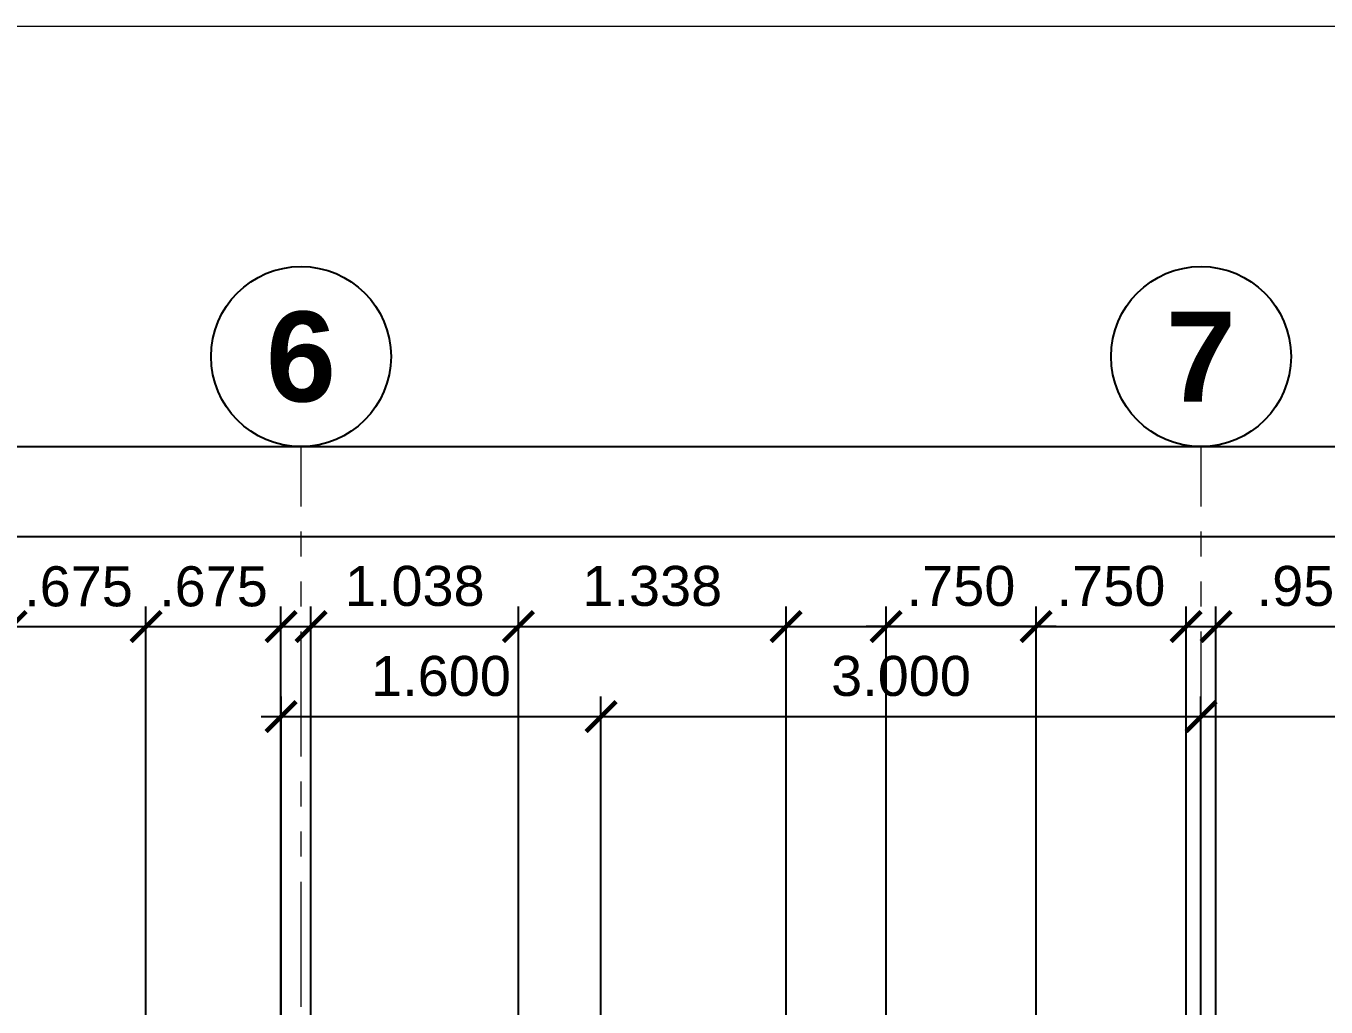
# Model space of a CAD drawing. Header units: metres. Extents: x -12400 to 1, y 0 to 106422.
# Drawn here: x -12147.33 to -12140.83, y 106357.14 to 106362.04 of the extents above; entities that cross this region are included whole.
import ezdxf
from ezdxf.enums import TextEntityAlignment as Align

# ---------------------------------------------------------------- set-up
doc = ezdxf.new("R2010")
doc.units = ezdxf.units.M
doc.header["$PDMODE"] = 35
doc.linetypes.add('CENTER', pattern=[2, 1.25, -0.25, 0.25, -0.25])
doc.linetypes.add('PHANTOM2', pattern=[1.25, 0.625, -0.125, 0.125, -0.125, 0.125, -0.125])
for name, color, linetype, lineweight in [('A-DIM-100', 8, 'Continuous', 0), ('DIM 001', 251, 'Continuous', 13), ('TBLOCK-BORDER-OUTSIDE', 240, 'Continuous', 0)]:
    doc.layers.add(name, color=color, linetype=linetype, lineweight=lineweight)
doc.layers.add('GUIDELINES', color=206, linetype='Continuous', plot=False)
doc.layers.add('S-GRID', color=155, linetype='Continuous')
doc.styles.add('DIMTXT-100', font='arial.ttf')
doc.styles.add('sans serif', font='sanssb__.ttf')
doc.styles.add('swis721', font='swiss.ttf')
doc.dimstyles.new('D-100', dxfattribs={"dimtxt": 0.2, "dimasz": 0.15, "dimexe": 0.1, "dimexo": 0.1, "dimgap": 0.1, "dimtad": 1, "dimdec": 3, "dimzin": 4, "dimdsep": 46, "dimtxsty": 'DIMTXT-100', "dimblk": 'ARCHTICK', "dimcen": 0.2, "dimdle": 0.1, "dimclrd": 8, "dimclre": 8, "dimclrt": 2, "dimadec": 0, "dimazin": 1, "dimtfac": 1, "dimtdec": 3, "dimtofl": 0, "dimtmove": 2, "dimatfit": 3, "dimfxl": 1, "dimarcsym": 0})
doc.dimstyles.new('DIM 200', dxfattribs={"dimtxt": 200, "dimasz": 1, "dimexe": 0, "dimexo": 40, "dimgap": 50, "dimtad": 1, "dimtoh": 1, "dimdec": 0, "dimlfac": 2, "dimtxsty": 'swis721', "dimblk": 'CIR', "dimcen": 0, "dimclrd": 155, "dimclre": 155, "dimclrt": 4, "dimadec": 0, "dimazin": 0, "dimtfac": 1, "dimtdec": 0, "dimtix": 1, "dimtmove": 1, "dimatfit": 3, "dimldrblk": 'CIR', "dimfxl": 0, "dimarcsym": 0})

# ---------------------------------------------------------------- blocks, each defined once
blk = doc.blocks.new('CIR')
at = {"color": 4}
blk.add_circle((0, 0), 50, dxfattribs=at)
blk = doc.blocks.new('grid_designation')
blk.add_circle((0, 500), 500)
at = {"color": 3, "style": 'sans serif'}
blk.add_attdef('A', text='', height=471, dxfattribs=at).set_placement((0, 500), align=Align.MIDDLE_CENTER)
blk = doc.blocks.new('_ArchTick')
at = {"color": 0, "linetype": 'ByBlock', "const_width": 0.15}
blk.add_lwpolyline([(-0.5, -0.5), (0.5, 0.5)], dxfattribs=at)
blk = doc.blocks.new('*D1393')
at = {"layer": 'DEFPOINTS', "color": 0, "transparency": 16777216}
for p in [(-12144.86691563764, 106359.0365394432), (-12145.90441563766, 106354.6365394432), (-12144.86691563764, 106354.6365394432)]:
    blk.add_point(p, dxfattribs=at)
at = {"layer": 'DIM 001', "color": 8, "lineweight": -2, "transparency": 16777216}
for p, q in [((-12145.90441563766, 106354.7365394432), (-12145.90441563766, 106359.1365394432)), ((-12144.86691563764, 106354.7365394432), (-12144.86691563764, 106359.1365394432)), ((-12146.00441563766, 106359.0365394432), (-12144.76691563764, 106359.0365394432))]:
    blk.add_line(p, q, dxfattribs=at)
at = {"layer": 'DIM 001', "color": 8, "lineweight": -2, "transparency": 16777216, "xscale": 0.15, "yscale": 0.15, "zscale": 0.15, "rotation": 180}
blk.add_blockref('_ArchTick', (-12145.90441563766, 106359.0365394432), dxfattribs=at)
at = {"layer": 'DIM 001', "color": 8, "lineweight": -2, "transparency": 16777216, "xscale": 0.15, "yscale": 0.15, "zscale": 0.15}
blk.add_blockref('_ArchTick', (-12144.86691563764, 106359.0365394432), dxfattribs=at)
at = {"layer": 'DIM 001', "color": 2, "transparency": 16777216, "insert": (-12145.38566563765, 106359.2387222536), "char_height": 0.2, "attachment_point": 5, "style": 'DIMTXT-100'}
blk.add_mtext('1.038', dxfattribs=at)
blk = doc.blocks.new('*D1397')
at = {"layer": 'DEFPOINTS', "color": 0, "transparency": 16777216}
for p in [(-12143.02941563763, 106359.0365394432), (-12143.02941563763, 106355.1365394434), (-12142.27941563762, 106354.6139341289)]:
    blk.add_point(p, dxfattribs=at)
at = {"layer": 'DIM 001', "color": 8, "lineweight": -2, "transparency": 16777216}
for p, q in [((-12143.02941563763, 106355.2365394434), (-12143.02941563763, 106359.1365394432)), ((-12142.27941563762, 106354.7139341289), (-12142.27941563762, 106359.1365394432)), ((-12142.17941563762, 106359.0365394432), (-12143.12941563763, 106359.0365394432))]:
    blk.add_line(p, q, dxfattribs=at)
at = {"layer": 'DIM 001', "color": 8, "lineweight": -2, "transparency": 16777216, "xscale": 0.15, "yscale": 0.15, "zscale": 0.15, "rotation": 180}
blk.add_blockref('_ArchTick', (-12143.02941563763, 106359.0365394432), dxfattribs=at)
at = {"layer": 'DIM 001', "color": 8, "lineweight": -2, "transparency": 16777216, "xscale": 0.15, "yscale": 0.15, "zscale": 0.15}
blk.add_blockref('_ArchTick', (-12142.27941563762, 106359.0365394432), dxfattribs=at)
at = {"layer": 'DIM 001', "color": 2, "transparency": 16777216, "insert": (-12142.65441563762, 106359.2386540407), "char_height": 0.2, "attachment_point": 5, "style": 'DIMTXT-100'}
blk.add_mtext('.750', dxfattribs=at)
blk = doc.blocks.new('*D1398')
at = {"layer": 'DEFPOINTS', "color": 0, "transparency": 16777216}
for p in [(-12141.52941563762, 106359.0365394432), (-12141.52941563762, 106354.8365394432), (-12142.27941563762, 106354.6139341289)]:
    blk.add_point(p, dxfattribs=at)
at = {"layer": 'DIM 001', "color": 8, "lineweight": -2, "transparency": 16777216}
for p, q in [((-12142.27941563762, 106354.7139341289), (-12142.27941563762, 106359.1365394432)), ((-12141.52941563762, 106354.9365394432), (-12141.52941563762, 106359.1365394432)), ((-12142.37941563762, 106359.0365394432), (-12141.42941563762, 106359.0365394432))]:
    blk.add_line(p, q, dxfattribs=at)
at = {"layer": 'DIM 001', "color": 8, "lineweight": -2, "transparency": 16777216, "xscale": 0.15, "yscale": 0.15, "zscale": 0.15, "rotation": 180}
blk.add_blockref('_ArchTick', (-12142.27941563762, 106359.0365394432), dxfattribs=at)
at = {"layer": 'DIM 001', "color": 8, "lineweight": -2, "transparency": 16777216, "xscale": 0.15, "yscale": 0.15, "zscale": 0.15}
blk.add_blockref('_ArchTick', (-12141.52941563762, 106359.0365394432), dxfattribs=at)
at = {"layer": 'DIM 001', "color": 2, "transparency": 16777216, "insert": (-12141.90441563762, 106359.2386540407), "char_height": 0.2, "attachment_point": 5, "style": 'DIMTXT-100'}
blk.add_mtext('.750', dxfattribs=at)
blk = doc.blocks.new('*D1399')
at = {"layer": 'DEFPOINTS', "color": 0, "transparency": 16777216}
for p in [(-12140.42941563763, 106359.0365394432), (-12141.37941563764, 106354.8365394432), (-12140.42941563763, 106354.6139341289)]:
    blk.add_point(p, dxfattribs=at)
at = {"layer": 'DIM 001', "color": 8, "lineweight": -2, "transparency": 16777216}
for p, q in [((-12141.37941563764, 106354.9365394432), (-12141.37941563764, 106359.1365394432)), ((-12140.42941563763, 106354.7139341289), (-12140.42941563763, 106359.1365394432)), ((-12141.47941563764, 106359.0365394432), (-12140.32941563763, 106359.0365394432))]:
    blk.add_line(p, q, dxfattribs=at)
at = {"layer": 'DIM 001', "color": 8, "lineweight": -2, "transparency": 16777216, "xscale": 0.15, "yscale": 0.15, "zscale": 0.15, "rotation": 180}
blk.add_blockref('_ArchTick', (-12141.37941563764, 106359.0365394432), dxfattribs=at)
at = {"layer": 'DIM 001', "color": 8, "lineweight": -2, "transparency": 16777216, "xscale": 0.15, "yscale": 0.15, "zscale": 0.15}
blk.add_blockref('_ArchTick', (-12140.42941563763, 106359.0365394432), dxfattribs=at)
at = {"layer": 'DIM 001', "color": 2, "transparency": 16777216, "insert": (-12140.90441563764, 106359.2386540407), "char_height": 0.2, "attachment_point": 5, "style": 'DIMTXT-100'}
blk.add_mtext('.950', dxfattribs=at)
blk = doc.blocks.new('*D1391')
at = {"layer": 'DEFPOINTS', "color": 0, "transparency": 16777216}
for p in [(-12146.72941563765, 106359.0365394432), (-12147.40441563765, 106354.4365394432), (-12146.72941563765, 106353.1889341285)]:
    blk.add_point(p, dxfattribs=at)
at = {"layer": 'DIM 001', "color": 8, "lineweight": -2, "transparency": 16777216}
for p, q in [((-12147.40441563765, 106354.5365394432), (-12147.40441563765, 106359.1365394432)), ((-12146.72941563765, 106353.2889341285), (-12146.72941563765, 106359.1365394432)), ((-12147.50441563765, 106359.0365394432), (-12146.62941563765, 106359.0365394432))]:
    blk.add_line(p, q, dxfattribs=at)
at = {"layer": 'DIM 001', "color": 8, "lineweight": -2, "transparency": 16777216, "xscale": 0.15, "yscale": 0.15, "zscale": 0.15, "rotation": 180}
blk.add_blockref('_ArchTick', (-12147.40441563765, 106359.0365394432), dxfattribs=at)
at = {"layer": 'DIM 001', "color": 8, "lineweight": -2, "transparency": 16777216, "xscale": 0.15, "yscale": 0.15, "zscale": 0.15}
blk.add_blockref('_ArchTick', (-12146.72941563765, 106359.0365394432), dxfattribs=at)
at = {"layer": 'DIM 001', "color": 2, "transparency": 16777216, "insert": (-12147.06691563765, 106359.2365394432), "char_height": 0.2, "attachment_point": 5, "style": 'DIMTXT-100'}
blk.add_mtext('.675', dxfattribs=at)
blk = doc.blocks.new('*D1392')
at = {"layer": 'DEFPOINTS', "color": 0, "transparency": 16777216}
for p in [(-12146.05441563764, 106359.0365394432), (-12146.05441563764, 106354.4365394433), (-12146.72941563765, 106353.1889341285)]:
    blk.add_point(p, dxfattribs=at)
at = {"layer": 'DIM 001', "color": 8, "lineweight": -2, "transparency": 16777216}
for p, q in [((-12146.72941563765, 106353.2889341285), (-12146.72941563765, 106359.1365394432)), ((-12146.05441563764, 106354.5365394433), (-12146.05441563764, 106359.1365394432)), ((-12146.82941563765, 106359.0365394432), (-12145.95441563764, 106359.0365394432))]:
    blk.add_line(p, q, dxfattribs=at)
at = {"layer": 'DIM 001', "color": 8, "lineweight": -2, "transparency": 16777216, "xscale": 0.15, "yscale": 0.15, "zscale": 0.15, "rotation": 180}
blk.add_blockref('_ArchTick', (-12146.72941563765, 106359.0365394432), dxfattribs=at)
at = {"layer": 'DIM 001', "color": 8, "lineweight": -2, "transparency": 16777216, "xscale": 0.15, "yscale": 0.15, "zscale": 0.15}
blk.add_blockref('_ArchTick', (-12146.05441563764, 106359.0365394432), dxfattribs=at)
at = {"layer": 'DIM 001', "color": 2, "transparency": 16777216, "insert": (-12146.39191563764, 106359.2365394432), "char_height": 0.2, "attachment_point": 5, "style": 'DIMTXT-100'}
blk.add_mtext('.675', dxfattribs=at)
blk = doc.blocks.new('*D1334')
at = {"layer": 'DEFPOINTS', "color": 0, "transparency": 16777216}
for p in [(-12143.52941563763, 106359.0365394432), (-12143.52941563763, 106355.1365394434), (-12144.86691563764, 106354.6365394432)]:
    blk.add_point(p, dxfattribs=at)
at = {"layer": 'DIM 001', "color": 8, "lineweight": -2, "transparency": 16777216}
for p, q in [((-12144.86691563764, 106354.7365394432), (-12144.86691563764, 106359.1365394432)), ((-12143.52941563763, 106355.2365394434), (-12143.52941563763, 106359.1365394432)), ((-12144.96691563764, 106359.0365394432), (-12143.42941563763, 106359.0365394432))]:
    blk.add_line(p, q, dxfattribs=at)
at = {"layer": 'DIM 001', "color": 8, "lineweight": -2, "transparency": 16777216, "xscale": 0.15, "yscale": 0.15, "zscale": 0.15, "rotation": 180}
blk.add_blockref('_ArchTick', (-12144.86691563764, 106359.0365394432), dxfattribs=at)
at = {"layer": 'DIM 001', "color": 8, "lineweight": -2, "transparency": 16777216, "xscale": 0.15, "yscale": 0.15, "zscale": 0.15}
blk.add_blockref('_ArchTick', (-12143.52941563763, 106359.0365394432), dxfattribs=at)
at = {"layer": 'DIM 001', "color": 2, "transparency": 16777216, "insert": (-12144.19816563764, 106359.2387222536), "char_height": 0.2, "attachment_point": 5, "style": 'DIMTXT-100'}
blk.add_mtext('1.338', dxfattribs=at)
blk = doc.blocks.new('*D1316')
at = {"layer": 'DEFPOINTS', "color": 0, "transparency": 16777216}
for p in [(-12144.45441563764, 106358.5865394432), (-12146.05441563762, 106356.3365394432), (-12144.45441563764, 106355.8639341289)]:
    blk.add_point(p, dxfattribs=at)
at = {"layer": 'DIM 001', "color": 8, "lineweight": -2, "transparency": 16777216}
for p, q in [((-12146.05441563762, 106356.4365394432), (-12146.05441563762, 106358.6865394432)), ((-12144.45441563764, 106355.9639341289), (-12144.45441563764, 106358.6865394432)), ((-12146.15441563762, 106358.5865394432), (-12144.35441563764, 106358.5865394432))]:
    blk.add_line(p, q, dxfattribs=at)
at = {"layer": 'DIM 001', "color": 8, "lineweight": -2, "transparency": 16777216, "xscale": 0.15, "yscale": 0.15, "zscale": 0.15, "rotation": 180}
blk.add_blockref('_ArchTick', (-12146.05441563762, 106358.5865394432), dxfattribs=at)
at = {"layer": 'DIM 001', "color": 8, "lineweight": -2, "transparency": 16777216, "xscale": 0.15, "yscale": 0.15, "zscale": 0.15}
blk.add_blockref('_ArchTick', (-12144.45441563764, 106358.5865394432), dxfattribs=at)
at = {"layer": 'DIM 001', "color": 2, "transparency": 16777216, "insert": (-12145.25441563763, 106358.7886540407), "char_height": 0.2, "attachment_point": 5, "style": 'DIMTXT-100'}
blk.add_mtext('1.600', dxfattribs=at)
blk = doc.blocks.new('*D1317')
at = {"layer": 'DEFPOINTS', "color": 0, "transparency": 16777216}
for p in [(-12141.45441563764, 106358.5865394432), (-12144.45441563764, 106355.8639341289), (-12141.45441563764, 106355.8639341289)]:
    blk.add_point(p, dxfattribs=at)
at = {"layer": 'DIM 001', "color": 8, "lineweight": -2, "transparency": 16777216}
for p, q in [((-12144.45441563764, 106355.9639341289), (-12144.45441563764, 106358.6865394432)), ((-12141.45441563764, 106355.9639341289), (-12141.45441563764, 106358.6865394432)), ((-12144.55441563764, 106358.5865394432), (-12141.35441563764, 106358.5865394432))]:
    blk.add_line(p, q, dxfattribs=at)
at = {"layer": 'DIM 001', "color": 8, "lineweight": -2, "transparency": 16777216, "xscale": 0.15, "yscale": 0.15, "zscale": 0.15, "rotation": 180}
blk.add_blockref('_ArchTick', (-12144.45441563764, 106358.5865394432), dxfattribs=at)
at = {"layer": 'DIM 001', "color": 8, "lineweight": -2, "transparency": 16777216, "xscale": 0.15, "yscale": 0.15, "zscale": 0.15}
blk.add_blockref('_ArchTick', (-12141.45441563764, 106358.5865394432), dxfattribs=at)
at = {"layer": 'DIM 001', "color": 2, "transparency": 16777216, "insert": (-12142.95441563764, 106358.7887222536), "char_height": 0.2, "attachment_point": 5, "style": 'DIMTXT-100'}
blk.add_mtext('3.000', dxfattribs=at)
blk = doc.blocks.new('*D1318')
at = {"layer": 'DEFPOINTS', "color": 0, "transparency": 16777216}
for p in [(-12138.45441563764, 106358.5865394432), (-12141.45441563764, 106355.8639341289), (-12138.45441563764, 106355.8639341289)]:
    blk.add_point(p, dxfattribs=at)
at = {"layer": 'DIM 001', "color": 8, "lineweight": -2, "transparency": 16777216}
for p, q in [((-12141.45441563764, 106355.9639341289), (-12141.45441563764, 106358.6865394432)), ((-12138.45441563764, 106355.9639341289), (-12138.45441563764, 106358.6865394432)), ((-12141.55441563764, 106358.5865394432), (-12138.35441563764, 106358.5865394432))]:
    blk.add_line(p, q, dxfattribs=at)
at = {"layer": 'DIM 001', "color": 8, "lineweight": -2, "transparency": 16777216, "xscale": 0.15, "yscale": 0.15, "zscale": 0.15, "rotation": 180}
blk.add_blockref('_ArchTick', (-12141.45441563764, 106358.5865394432), dxfattribs=at)
at = {"layer": 'DIM 001', "color": 8, "lineweight": -2, "transparency": 16777216, "xscale": 0.15, "yscale": 0.15, "zscale": 0.15}
blk.add_blockref('_ArchTick', (-12138.45441563764, 106358.5865394432), dxfattribs=at)
at = {"layer": 'DIM 001', "color": 2, "transparency": 16777216, "insert": (-12139.95441563764, 106358.7887222536), "char_height": 0.2, "attachment_point": 5, "style": 'DIMTXT-100'}
blk.add_mtext('3.000', dxfattribs=at)
blk = doc.blocks.new('A$Ceba0e023')
at = {"layer": 'TBLOCK-BORDER-OUTSIDE'}
blk.add_line((4.010526315688367, 48.42710526427254), (73.69342105266787, 48.42710526427254), dxfattribs=at)
blk.add_lwpolyline([(73.69342105253327, 2.506578948481547), (4.010526315688367, 2.506578948481547), (4.010526315688367, 48.42710526427254), (73.69342105253327, 48.42710526427254)], close=True, dxfattribs=at)
blk = doc.blocks.new('GRID1')
at = {"layer": 'S-GRID', "color": 155, "linetype": 'CENTER'}
ref = blk.add_blockref('grid_designation', (-12143.25441529414, 106412.5702236537), dxfattribs=dict(at, xscale=0.0009000000000000002, yscale=0.0009000000000000002, zscale=0.0009000000000000002))
ref.add_attrib('A', '6', dxfattribs={"layer": '0', "color": 3, "height": 0.45, "style": 'sans serif'}).set_placement((-12143.25441529414, 106413.0202236537), align=Align.MIDDLE_CENTER)
ref = blk.add_blockref('grid_designation', (-12138.75441529414, 106412.5702236537), dxfattribs=dict(at, xscale=0.0009000000000000002, yscale=0.0009000000000000002, zscale=0.0009000000000000002))
ref.add_attrib('A', '7', dxfattribs={"layer": '0', "color": 3, "height": 0.45, "style": 'sans serif'}).set_placement((-12138.75441529414, 106413.0202236537), align=Align.MIDDLE_CENTER)
at = {"color": 6, "linetype": 'PHANTOM2'}
for points in [[(-12143.25441529414, 106384.7702236537), (-12143.25441529414, 106412.5702236537)], [(-12138.75441529414, 106384.7702236537), (-12138.75441529414, 106412.5702236537)]]:
    blk.add_leader(points, dimstyle='DIM 200', override={"dimasz": 0.002, "dimgap": 60, "dimtad": 0}, dxfattribs=at)

msp = doc.modelspace()

# ---------------------------------------------------------------- linework, layer by layer
at = {"layer": 'GUIDELINES'}
for points in [[(-12166.45441529414, 106359.9365394432), (-12133.45441529413, 106359.9365394432), (-12133.45441529413, 106332.1365394432), (-12166.45441529414, 106332.1365394432)], [(-12166.00441529414, 106359.4865394432), (-12133.90441529414, 106359.4865394432), (-12133.90441529414, 106332.5865394432), (-12166.00441529414, 106332.5865394432)], [(-12165.55441529414, 106359.0365394432), (-12134.35441529414, 106359.0365394432), (-12134.35441529414, 106333.0365394432), (-12165.55441529414, 106333.0365394432)]]:
    msp.add_lwpolyline(points, close=True, dxfattribs=at)

# ---------------------------------------------------------------- block references
at = {"xscale": 0.999738737056323, "yscale": 0.999738737056323, "zscale": 0.999738737056323}
msp.add_blockref('A$Ceba0e023', (-12171.68632017029, 106313.6244439411), dxfattribs=at)
at = {"layer": 'A-DIM-100'}
msp.add_blockref('GRID1', (-2.700000000000728, -52.63368421052292), dxfattribs=at)

# ---------------------------------------------------------------- dimensions: what is measured, and where the dimension line sits
at = {"layer": 'DIM 001'}
for base, p1, p2, picture, middle in [((-12146.72941563765, 106359.0365394432), (-12147.40441563765, 106354.4365394432), (-12146.72941563765, 106353.1889341285), '*D1391', (-12147.06691563765, 106359.2365394432)), ((-12146.05441563764, 106359.0365394432), (-12146.72941563765, 106353.1889341285), (-12146.05441563764, 106354.4365394433), '*D1392', (-12146.39191563764, 106359.2365394432))]:
    dim = msp.add_linear_dim(base=base, p1=p1, p2=p2, dimstyle='D-100', dxfattribs=at)
    dim.commit()
    dim.dimension.update_dxf_attribs({"geometry": picture, "text_midpoint": middle, "dimtype": 160})
for base, p1, p2, picture, middle in [((-12144.86691563764, 106359.0365394432), (-12145.90441563766, 106354.6365394432), (-12144.86691563764, 106354.6365394432), '*D1393', (-12145.38566563765, 106359.2387222536)), ((-12143.52941563763, 106359.0365394432), (-12144.86691563764, 106354.6365394432), (-12143.52941563763, 106355.1365394434), '*D1334', (-12144.19816563764, 106359.2387222536)), ((-12143.02941563763, 106359.0365394432), (-12142.27941563762, 106354.6139341289), (-12143.02941563763, 106355.1365394434), '*D1397', (-12142.65441563762, 106359.2386540407)), ((-12141.52941563762, 106359.0365394432), (-12142.27941563762, 106354.6139341289), (-12141.52941563762, 106354.8365394432), '*D1398', (-12141.90441563762, 106359.2386540407)), ((-12140.42941563763, 106359.0365394432), (-12141.37941563764, 106354.8365394432), (-12140.42941563763, 106354.6139341289), '*D1399', (-12140.90441563764, 106359.2386540407)), ((-12144.45441563764, 106358.5865394432), (-12146.05441563762, 106356.3365394432), (-12144.45441563764, 106355.8639341289), '*D1316', (-12145.25441563763, 106358.7886540407)), ((-12141.45441563764, 106358.5865394432), (-12144.45441563764, 106355.8639341289), (-12141.45441563764, 106355.8639341289), '*D1317', (-12142.95441563764, 106358.7887222536)), ((-12138.45441563764, 106358.5865394432), (-12141.45441563764, 106355.8639341289), (-12138.45441563764, 106355.8639341289), '*D1318', (-12139.95441563764, 106358.7887222536))]:
    dim = msp.add_linear_dim(base=base, p1=p1, p2=p2, dimstyle='D-100', dxfattribs=at)
    dim.commit()
    dim.dimension.update_dxf_attribs({"geometry": picture, "text_midpoint": middle})

doc.saveas('drawing.dxf')
